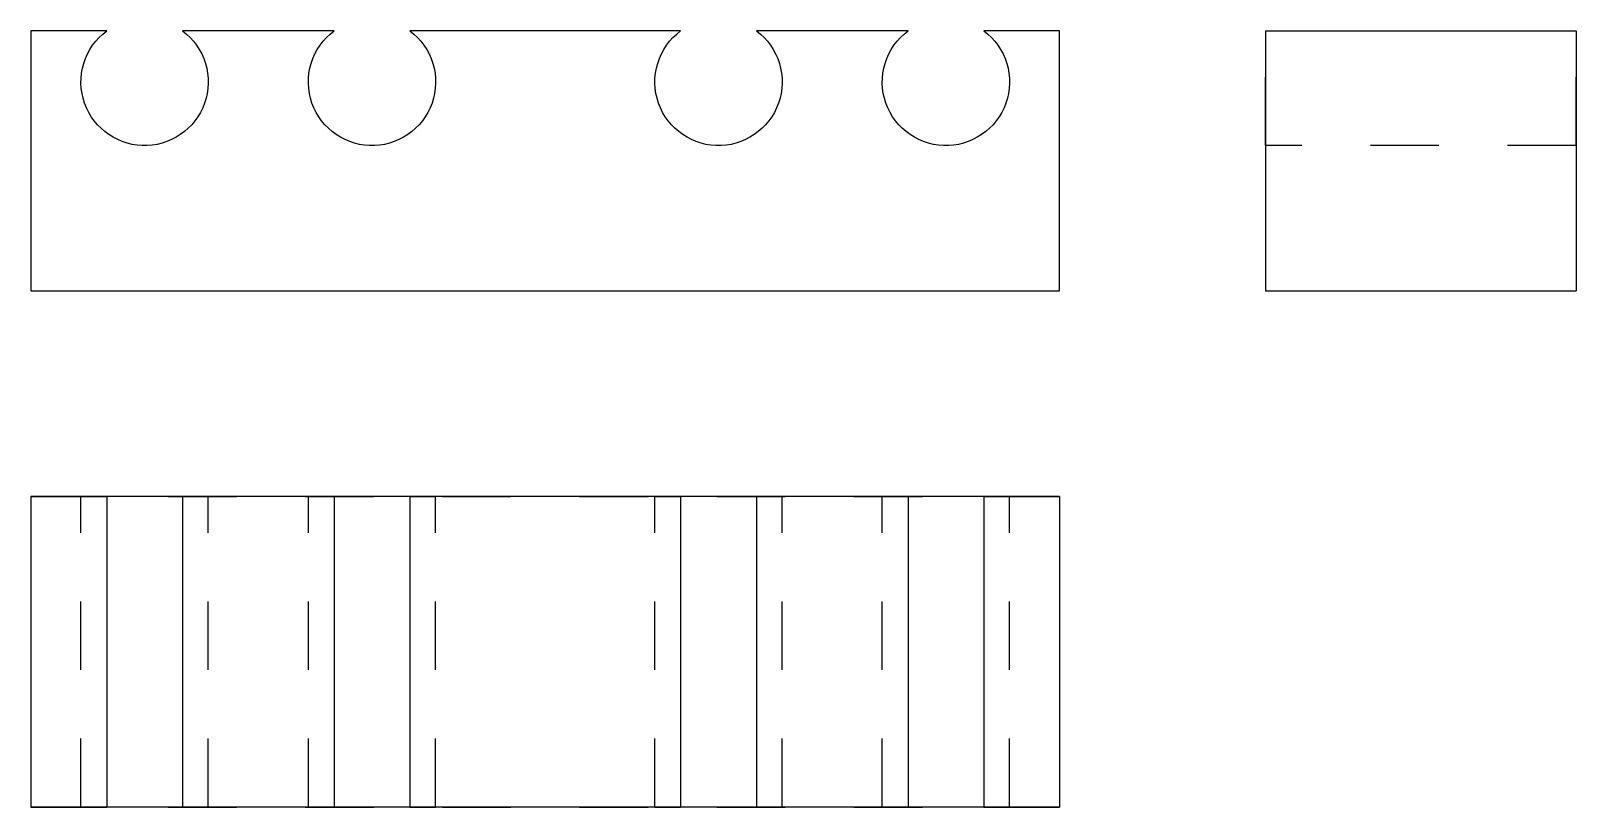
# Model space of a CAD drawing. Extents: x 0 to 2.25, y 0 to 1.13.
import ezdxf

# ---------------------------------------------------------------- set-up
doc = ezdxf.new("R2010")
doc.units = 0
doc.linetypes.add('HIDDEN', pattern=[0.075, 0.050025, -0.024975])
for name, color, linetype in [('FRONT', 7, 'CONTINUOUS'), ('LEFT', 7, 'CONTINUOUS'), ('LEFT_HID', 7, 'HIDDEN'), ('TOP', 7, 'CONTINUOUS'), ('TOP_HID', 7, 'HIDDEN')]:
    doc.layers.add(name, color=color, linetype=linetype)

msp = doc.modelspace()

# ---------------------------------------------------------------- linework, layer by layer
at = {"layer": 'FRONT'}
for p, q in [((0.110526, 1.132072), (0, 1.132072)), ((0, 1.132072), (0, 0.753125)), ((0.099429, 1.122386), (0.104785, 1.12745)), ((0.104785, 1.12745), (0.110526, 1.132072)), ((0.442105, 1.132072), (0.221053, 1.132072)), ((0.221053, 1.132072), (0.226794, 1.12745)), ((0.226794, 1.12745), (0.23215, 1.122386)), ((0.431008, 1.122386), (0.436364, 1.12745)), ((0.436364, 1.12745), (0.442105, 1.132072)), ((0.947368, 1.132072), (0.552632, 1.132072)), ((0.552632, 1.132072), (0.558373, 1.12745)), ((0.558373, 1.12745), (0.563729, 1.122386)), ((0.936271, 1.122386), (0.941627, 1.12745)), ((0.941627, 1.12745), (0.947368, 1.132072)), ((1.278947, 1.132072), (1.057895, 1.132072)), ((1.057895, 1.132072), (1.063636, 1.12745)), ((1.063636, 1.12745), (1.068992, 1.122386)), ((1.26785, 1.122386), (1.273206, 1.12745)), ((1.273206, 1.12745), (1.278947, 1.132072)), ((1.5, 1.132072), (1.389474, 1.132072)), ((1.389474, 1.132072), (1.395215, 1.12745)), ((1.395215, 1.12745), (1.400571, 1.122386)), ((1.5, 0.753125), (1.5, 1.132072)), ((0.082491, 1.098395), (0.085996, 1.10488)), ((0.085996, 1.10488), (0.090004, 1.111065)), ((0.090004, 1.111065), (0.094492, 1.116913)), ((0.094492, 1.116913), (0.099429, 1.122386)), ((0.23215, 1.122386), (0.237087, 1.116913)), ((0.237087, 1.116913), (0.241575, 1.111065)), ((0.241575, 1.111065), (0.245583, 1.10488)), ((0.245583, 1.10488), (0.249088, 1.098395)), ((0.41407, 1.098395), (0.417575, 1.10488)), ((0.417575, 1.10488), (0.421583, 1.111065)), ((0.421583, 1.111065), (0.426071, 1.116913)), ((0.426071, 1.116913), (0.431008, 1.122386)), ((0.563729, 1.122386), (0.568666, 1.116913)), ((0.568666, 1.116913), (0.573153, 1.111065)), ((0.573153, 1.111065), (0.577162, 1.10488)), ((0.577162, 1.10488), (0.580667, 1.098395)), ((0.919333, 1.098395), (0.922838, 1.10488)), ((0.922838, 1.10488), (0.926847, 1.111065)), ((0.926847, 1.111065), (0.931334, 1.116913)), ((0.931334, 1.116913), (0.936271, 1.122386)), ((1.068992, 1.122386), (1.073929, 1.116913)), ((1.073929, 1.116913), (1.078417, 1.111065)), ((1.078417, 1.111065), (1.082425, 1.10488)), ((1.082425, 1.10488), (1.08593, 1.098395)), ((1.250912, 1.098395), (1.254417, 1.10488)), ((1.254417, 1.10488), (1.258425, 1.111065)), ((1.258425, 1.111065), (1.262913, 1.116913)), ((1.262913, 1.116913), (1.26785, 1.122386)), ((1.400571, 1.122386), (1.405508, 1.116913)), ((1.405508, 1.116913), (1.409996, 1.111065)), ((1.409996, 1.111065), (1.414004, 1.10488)), ((1.414004, 1.10488), (1.417509, 1.098395)), ((0.075203, 1.077567), (0.077077, 1.084696)), ((0.077077, 1.084696), (0.079512, 1.091653)), ((0.079512, 1.091653), (0.082491, 1.098395)), ((0.249088, 1.098395), (0.252067, 1.091653)), ((0.252067, 1.091653), (0.254502, 1.084696)), ((0.254502, 1.084696), (0.256376, 1.077567)), ((0.406782, 1.077567), (0.408656, 1.084696)), ((0.408656, 1.084696), (0.411091, 1.091653)), ((0.411091, 1.091653), (0.41407, 1.098395)), ((0.580667, 1.098395), (0.583646, 1.091653)), ((0.583646, 1.091653), (0.586081, 1.084696)), ((0.586081, 1.084696), (0.587955, 1.077567)), ((0.912045, 1.077567), (0.913919, 1.084696)), ((0.913919, 1.084696), (0.916354, 1.091653)), ((0.916354, 1.091653), (0.919333, 1.098395)), ((1.08593, 1.098395), (1.088909, 1.091653)), ((1.088909, 1.091653), (1.091344, 1.084696)), ((1.091344, 1.084696), (1.093218, 1.077567)), ((1.243624, 1.077567), (1.245498, 1.084696)), ((1.245498, 1.084696), (1.247933, 1.091653)), ((1.247933, 1.091653), (1.250912, 1.098395)), ((1.417509, 1.098395), (1.420488, 1.091653)), ((1.420488, 1.091653), (1.422923, 1.084696)), ((1.422923, 1.084696), (1.424797, 1.077567)), ((0.07304, 1.055607), (0.073178, 1.062977)), ((0.073178, 1.062977), (0.0739, 1.070312)), ((0.0739, 1.070312), (0.075203, 1.077567)), ((0.256376, 1.077567), (0.257679, 1.070312)), ((0.257679, 1.070312), (0.258401, 1.062977)), ((0.258401, 1.062977), (0.258539, 1.055607)), ((0.404619, 1.055607), (0.404757, 1.062977)), ((0.404757, 1.062977), (0.405479, 1.070312)), ((0.405479, 1.070312), (0.406782, 1.077567)), ((0.587955, 1.077567), (0.589258, 1.070312)), ((0.589258, 1.070312), (0.58998, 1.062977)), ((0.58998, 1.062977), (0.590118, 1.055607)), ((0.909882, 1.055607), (0.91002, 1.062977)), ((0.91002, 1.062977), (0.910742, 1.070312)), ((0.910742, 1.070312), (0.912045, 1.077567)), ((1.093218, 1.077567), (1.094521, 1.070312)), ((1.094521, 1.070312), (1.095243, 1.062977)), ((1.095243, 1.062977), (1.095381, 1.055607)), ((1.241461, 1.055607), (1.241599, 1.062977)), ((1.241599, 1.062977), (1.242321, 1.070312)), ((1.242321, 1.070312), (1.243624, 1.077567)), ((1.424797, 1.077567), (1.4261, 1.070312)), ((1.4261, 1.070312), (1.426822, 1.062977)), ((1.426822, 1.062977), (1.42696, 1.055607)), ((0.073487, 1.04825), (0.07304, 1.055607)), ((0.074518, 1.040951), (0.073487, 1.04825)), ((0.076124, 1.033757), (0.074518, 1.040951)), ((0.257061, 1.040951), (0.255455, 1.033757)), ((0.258091, 1.04825), (0.257061, 1.040951)), ((0.258539, 1.055607), (0.258091, 1.04825)), ((0.405066, 1.04825), (0.404619, 1.055607)), ((0.406097, 1.040951), (0.405066, 1.04825)), ((0.407703, 1.033757), (0.406097, 1.040951)), ((0.58864, 1.040951), (0.587033, 1.033757)), ((0.58967, 1.04825), (0.58864, 1.040951)), ((0.590118, 1.055607), (0.58967, 1.04825)), ((0.91033, 1.04825), (0.909882, 1.055607)), ((0.91136, 1.040951), (0.91033, 1.04825)), ((0.912967, 1.033757), (0.91136, 1.040951)), ((1.093903, 1.040951), (1.092297, 1.033757)), ((1.094934, 1.04825), (1.093903, 1.040951)), ((1.095381, 1.055607), (1.094934, 1.04825)), ((1.241909, 1.04825), (1.241461, 1.055607)), ((1.242939, 1.040951), (1.241909, 1.04825)), ((1.244545, 1.033757), (1.242939, 1.040951)), ((1.425482, 1.040951), (1.423876, 1.033757)), ((1.426513, 1.04825), (1.425482, 1.040951)), ((1.42696, 1.055607), (1.426513, 1.04825)), ((0.078297, 1.026714), (0.076124, 1.033757)), ((0.081022, 1.019865), (0.078297, 1.026714)), ((0.084282, 1.013254), (0.081022, 1.019865)), ((0.250557, 1.019865), (0.247297, 1.013254)), ((0.253282, 1.026714), (0.250557, 1.019865)), ((0.255455, 1.033757), (0.253282, 1.026714)), ((0.409876, 1.026714), (0.407703, 1.033757)), ((0.412601, 1.019865), (0.409876, 1.026714)), ((0.415861, 1.013254), (0.412601, 1.019865)), ((0.582136, 1.019865), (0.578876, 1.013254)), ((0.584861, 1.026714), (0.582136, 1.019865)), ((0.587033, 1.033757), (0.584861, 1.026714)), ((0.915139, 1.026714), (0.912967, 1.033757)), ((0.917864, 1.019865), (0.915139, 1.026714)), ((0.921124, 1.013254), (0.917864, 1.019865)), ((1.087399, 1.019865), (1.084139, 1.013254)), ((1.090124, 1.026714), (1.087399, 1.019865)), ((1.092297, 1.033757), (1.090124, 1.026714)), ((1.246718, 1.026714), (1.244545, 1.033757)), ((1.249443, 1.019865), (1.246718, 1.026714)), ((1.252703, 1.013254), (1.249443, 1.019865)), ((1.418978, 1.019865), (1.415718, 1.013254)), ((1.421703, 1.026714), (1.418978, 1.019865)), ((1.423876, 1.033757), (1.421703, 1.026714)), ((0.088057, 1.006923), (0.084282, 1.013254)), ((0.092322, 1.000912), (0.088057, 1.006923)), ((0.097051, 0.995258), (0.092322, 1.000912)), ((0.102214, 0.989997), (0.097051, 0.995258)), ((0.234528, 0.995258), (0.229365, 0.989997)), ((0.239257, 1.000912), (0.234528, 0.995258)), ((0.243522, 1.006923), (0.239257, 1.000912)), ((0.247297, 1.013254), (0.243522, 1.006923)), ((0.419636, 1.006923), (0.415861, 1.013254)), ((0.423901, 1.000912), (0.419636, 1.006923)), ((0.42863, 0.995258), (0.423901, 1.000912)), ((0.433793, 0.989997), (0.42863, 0.995258)), ((0.566107, 0.995258), (0.560944, 0.989997)), ((0.570836, 1.000912), (0.566107, 0.995258)), ((0.575101, 1.006923), (0.570836, 1.000912)), ((0.578876, 1.013254), (0.575101, 1.006923)), ((0.924899, 1.006923), (0.921124, 1.013254)), ((0.929164, 1.000912), (0.924899, 1.006923)), ((0.933893, 0.995258), (0.929164, 1.000912)), ((0.939056, 0.989997), (0.933893, 0.995258)), ((1.07137, 0.995258), (1.066207, 0.989997)), ((1.076099, 1.000912), (1.07137, 0.995258)), ((1.080364, 1.006923), (1.076099, 1.000912)), ((1.084139, 1.013254), (1.080364, 1.006923)), ((1.256478, 1.006923), (1.252703, 1.013254)), ((1.260743, 1.000912), (1.256478, 1.006923)), ((1.265472, 0.995258), (1.260743, 1.000912)), ((1.270635, 0.989997), (1.265472, 0.995258)), ((1.402949, 0.995258), (1.397786, 0.989997)), ((1.407678, 1.000912), (1.402949, 0.995258)), ((1.411943, 1.006923), (1.407678, 1.000912)), ((1.415718, 1.013254), (1.411943, 1.006923)), ((0.107779, 0.985163), (0.102214, 0.989997)), ((0.113709, 0.980786), (0.107779, 0.985163)), ((0.119969, 0.976894), (0.113709, 0.980786)), ((0.126518, 0.973511), (0.119969, 0.976894)), ((0.133314, 0.970658), (0.126518, 0.973511)), ((0.140316, 0.968354), (0.133314, 0.970658)), ((0.198265, 0.970658), (0.191263, 0.968354)), ((0.205061, 0.973511), (0.198265, 0.970658)), ((0.21161, 0.976894), (0.205061, 0.973511)), ((0.217869, 0.980786), (0.21161, 0.976894)), ((0.2238, 0.985163), (0.217869, 0.980786)), ((0.229365, 0.989997), (0.2238, 0.985163)), ((0.439358, 0.985163), (0.433793, 0.989997)), ((0.445288, 0.980786), (0.439358, 0.985163)), ((0.451548, 0.976894), (0.445288, 0.980786)), ((0.458097, 0.973511), (0.451548, 0.976894)), ((0.464893, 0.970658), (0.458097, 0.973511)), ((0.471895, 0.968354), (0.464893, 0.970658)), ((0.529844, 0.970658), (0.522842, 0.968354)), ((0.53664, 0.973511), (0.529844, 0.970658)), ((0.543189, 0.976894), (0.53664, 0.973511)), ((0.549448, 0.980786), (0.543189, 0.976894)), ((0.555379, 0.985163), (0.549448, 0.980786)), ((0.560944, 0.989997), (0.555379, 0.985163)), ((0.944621, 0.985163), (0.939056, 0.989997)), ((0.950552, 0.980786), (0.944621, 0.985163)), ((0.956811, 0.976894), (0.950552, 0.980786)), ((0.96336, 0.973511), (0.956811, 0.976894)), ((0.970156, 0.970658), (0.96336, 0.973511)), ((0.977158, 0.968354), (0.970156, 0.970658)), ((1.035107, 0.970658), (1.028105, 0.968354)), ((1.041903, 0.973511), (1.035107, 0.970658)), ((1.048452, 0.976894), (1.041903, 0.973511)), ((1.054712, 0.980786), (1.048452, 0.976894)), ((1.060642, 0.985163), (1.054712, 0.980786)), ((1.066207, 0.989997), (1.060642, 0.985163)), ((1.2762, 0.985163), (1.270635, 0.989997)), ((1.282131, 0.980786), (1.2762, 0.985163)), ((1.28839, 0.976894), (1.282131, 0.980786)), ((1.294939, 0.973511), (1.28839, 0.976894)), ((1.301735, 0.970658), (1.294939, 0.973511)), ((1.308737, 0.968354), (1.301735, 0.970658)), ((1.366686, 0.970658), (1.359684, 0.968354)), ((1.373482, 0.973511), (1.366686, 0.970658)), ((1.380031, 0.976894), (1.373482, 0.973511)), ((1.386291, 0.980786), (1.380031, 0.976894)), ((1.392221, 0.985163), (1.386291, 0.980786)), ((1.397786, 0.989997), (1.392221, 0.985163)), ((0.147478, 0.966614), (0.140316, 0.968354)), ((0.154756, 0.965447), (0.147478, 0.966614)), ((0.162104, 0.964862), (0.154756, 0.965447)), ((0.169475, 0.964862), (0.162104, 0.964862)), ((0.176823, 0.965447), (0.169475, 0.964862)), ((0.184101, 0.966614), (0.176823, 0.965447)), ((0.191263, 0.968354), (0.184101, 0.966614)), ((0.479057, 0.966614), (0.471895, 0.968354)), ((0.486335, 0.965447), (0.479057, 0.966614)), ((0.493683, 0.964862), (0.486335, 0.965447)), ((0.501054, 0.964862), (0.493683, 0.964862)), ((0.508402, 0.965447), (0.501054, 0.964862)), ((0.51568, 0.966614), (0.508402, 0.965447)), ((0.522842, 0.968354), (0.51568, 0.966614)), ((0.98432, 0.966614), (0.977158, 0.968354)), ((0.991598, 0.965447), (0.98432, 0.966614)), ((0.998946, 0.964862), (0.991598, 0.965447)), ((1.006317, 0.964862), (0.998946, 0.964862)), ((1.013665, 0.965447), (1.006317, 0.964862)), ((1.020943, 0.966614), (1.013665, 0.965447)), ((1.028105, 0.968354), (1.020943, 0.966614)), ((1.315899, 0.966614), (1.308737, 0.968354)), ((1.323177, 0.965447), (1.315899, 0.966614)), ((1.330525, 0.964862), (1.323177, 0.965447)), ((1.337896, 0.964862), (1.330525, 0.964862)), ((1.345244, 0.965447), (1.337896, 0.964862)), ((1.352522, 0.966614), (1.345244, 0.965447)), ((1.359684, 0.968354), (1.352522, 0.966614)), ((0, 0.753125), (1.5, 0.753125))]:
    msp.add_line(p, q, dxfattribs=at)
at = {"layer": 'LEFT'}
for p, q in [((1.8, 1.132072), (2.253125, 1.132072)), ((1.8, 1.132072), (1.8, 0.753125)), ((2.253125, 1.132072), (2.253125, 0.753125)), ((1.8, 0.753125), (2.253125, 0.753125))]:
    msp.add_line(p, q, dxfattribs=at)
at = {"layer": 'LEFT_HID', "linetype": 'HIDDEN'}
for p, q in [((1.8, 1.132072), (1.8, 0.964788)), ((1.8, 0.964788), (1.8, 1.132072)), ((1.8, 1.132072), (1.8, 0.964788)), ((1.8, 0.964788), (1.8, 1.132072)), ((1.8, 1.132072), (1.8, 0.964788)), ((1.8, 0.964788), (1.8, 1.132072)), ((1.8, 1.132072), (1.8, 0.964788)), ((1.8, 0.964788), (1.8, 1.132072)), ((2.253125, 1.132072), (2.253125, 0.964788)), ((2.253125, 0.964788), (2.253125, 1.132072)), ((2.253125, 1.132072), (2.253125, 0.964788)), ((2.253125, 0.964788), (2.253125, 1.132072)), ((2.253125, 1.132072), (2.253125, 0.964788)), ((2.253125, 0.964788), (2.253125, 1.132072)), ((2.253125, 1.132072), (2.253125, 0.964788)), ((2.253125, 0.964788), (2.253125, 1.132072)), ((2.253125, 0.964788), (1.8, 0.964788)), ((2.253125, 0.964788), (1.8, 0.964788)), ((2.253125, 0.964788), (1.8, 0.964788)), ((2.253125, 0.964788), (1.8, 0.964788))]:
    msp.add_line(p, q, dxfattribs=at)
at = {"layer": 'TOP'}
for p, q in [((0, 0.453125), (0, 0)), ((0.110526, 0.453125), (0, 0.453125)), ((0.110526, 0.453125), (0.110526, 0)), ((0.221053, 0.453125), (0.110526, 0.453125)), ((0.221053, 0.453125), (0.221053, 0)), ((0.442105, 0.453125), (0.221053, 0.453125)), ((0.442105, 0.453125), (0.442105, 0)), ((0.552632, 0.453125), (0.442105, 0.453125)), ((0.552632, 0.453125), (0.552632, 0)), ((0.947368, 0.453125), (0.552632, 0.453125)), ((0.947368, 0.453125), (0.947368, 0)), ((1.057895, 0.453125), (0.947368, 0.453125)), ((1.057895, 0.453125), (1.057895, 0)), ((1.278947, 0.453125), (1.057895, 0.453125)), ((1.278947, 0.453125), (1.278947, 0)), ((1.389474, 0.453125), (1.278947, 0.453125)), ((1.389474, 0.453125), (1.389474, 0)), ((1.5, 0.453125), (1.389474, 0.453125)), ((1.5, 0.453125), (1.5, 0)), ((0.110526, 0), (0, 0)), ((0.221053, 0), (0.110526, 0)), ((0.442105, 0), (0.221053, 0)), ((0.552632, 0), (0.442105, 0)), ((0.947368, 0), (0.552632, 0)), ((1.057895, 0), (0.947368, 0)), ((1.278947, 0), (1.057895, 0)), ((1.389474, 0), (1.278947, 0)), ((1.5, 0), (1.389474, 0))]:
    msp.add_line(p, q, dxfattribs=at)
at = {"layer": 'TOP_HID', "linetype": 'HIDDEN'}
for p, q in [((0, 0.453125), (1.5, 0.453125)), ((0.110526, 0.453125), (0.073019, 0.453125)), ((0.073019, 0.453125), (0.110526, 0.453125)), ((0.073019, 0), (0.073019, 0.453125)), ((0.221053, 0.453125), (0.25856, 0.453125)), ((0.25856, 0.453125), (0.221053, 0.453125)), ((0.25856, 0), (0.25856, 0.453125)), ((0.442105, 0.453125), (0.404598, 0.453125)), ((0.404598, 0.453125), (0.442105, 0.453125)), ((0.404598, 0), (0.404598, 0.453125)), ((0.552632, 0.453125), (0.590139, 0.453125)), ((0.590139, 0.453125), (0.552632, 0.453125)), ((0.590139, 0), (0.590139, 0.453125)), ((0.947368, 0.453125), (0.909861, 0.453125)), ((0.909861, 0.453125), (0.947368, 0.453125)), ((0.909861, 0), (0.909861, 0.453125)), ((1.057895, 0.453125), (1.095402, 0.453125)), ((1.095402, 0.453125), (1.057895, 0.453125)), ((1.095402, 0), (1.095402, 0.453125)), ((1.278947, 0.453125), (1.24144, 0.453125)), ((1.24144, 0.453125), (1.278947, 0.453125)), ((1.24144, 0), (1.24144, 0.453125)), ((1.389474, 0.453125), (1.426981, 0.453125)), ((1.426981, 0.453125), (1.389474, 0.453125)), ((1.426981, 0), (1.426981, 0.453125)), ((0, 0), (1.5, 0)), ((0.110526, 0), (0.073019, 0)), ((0.073019, 0), (0.110526, 0)), ((0.221053, 0), (0.25856, 0)), ((0.25856, 0), (0.221053, 0)), ((0.442105, 0), (0.404598, 0)), ((0.404598, 0), (0.442105, 0)), ((0.552632, 0), (0.590139, 0)), ((0.590139, 0), (0.552632, 0)), ((0.947368, 0), (0.909861, 0)), ((0.909861, 0), (0.947368, 0)), ((1.057895, 0), (1.095402, 0)), ((1.095402, 0), (1.057895, 0)), ((1.278947, 0), (1.24144, 0)), ((1.24144, 0), (1.278947, 0)), ((1.389474, 0), (1.426981, 0)), ((1.426981, 0), (1.389474, 0))]:
    msp.add_line(p, q, dxfattribs=at)

doc.saveas('drawing.dxf')
